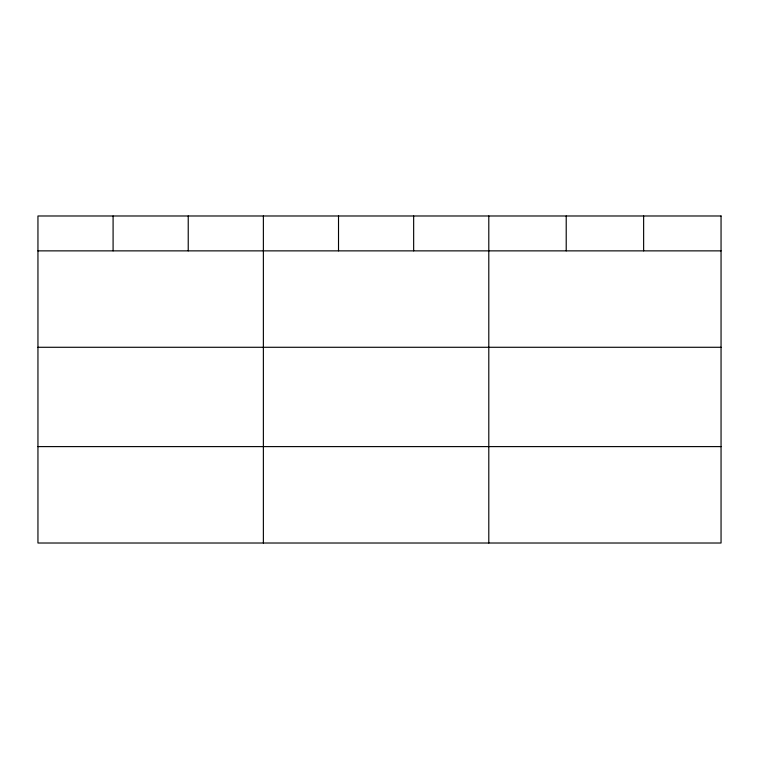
<?xml version="1.0" encoding="UTF-8"?>
<svg xmlns="http://www.w3.org/2000/svg" width="759" height="759" viewBox="0 0 759 759"><rect width="100%" height="100%" fill="white"/><g stroke="black" fill="none" stroke-linecap="round" stroke-linejoin="round"><path stroke-width="1.14" d="M37.95 250.868L721.05 250.868M37.95 347.28L721.05 347.28M37.95 446.605L721.05 446.605M643.632 215.983L643.632 250.868M566.214 215.983L566.214 250.868M488.796 215.983L488.796 543.017M413.655 215.983L413.655 250.868M338.514 215.983L338.514 250.868M263.373 215.983L263.373 543.017M188.232 215.983L188.232 250.868M113.091 215.983L113.091 250.868M721.05 215.983L37.95 215.983L37.95 543.017L721.05 543.017L721.05 215.983"/></g></svg>
